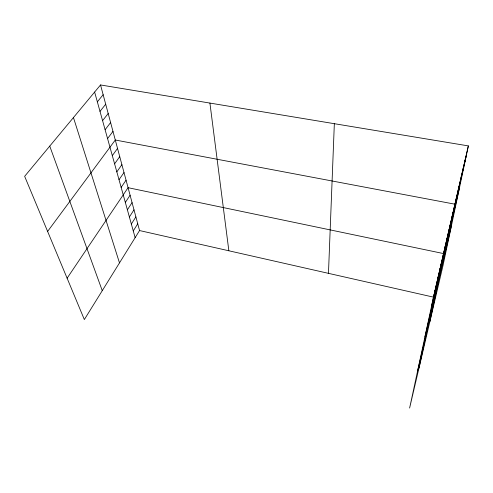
<?xml version="1.0" encoding="UTF-8"?>
<svg xmlns="http://www.w3.org/2000/svg" width="493" height="493" viewBox="0 0 493 493"><rect width="100%" height="100%" fill="white"/><g stroke="black" fill="none" stroke-linecap="round" stroke-linejoin="round"><path stroke-width="0.74" d="M328.467 273.356L334.34 123.694M457.202 194.963L459.137 185.861M459.402 185.417L461.343 176.303M461.67 175.582L463.611 166.461M464.012 165.457L465.947 156.33M468.35 145.897L442.985 265.665L409.615 408.05L433.483 297.143L468.35 145.897L100.535 84.95L24.65 176.321L84.34 319.556L139.55 230.551L100.535 84.95M439.83 270.219L441.74 261.308M418.976 368.111L443.527 253.575L128.063 187.685L67.11 278.212M443.38 254.844L445.302 245.871M445.197 246.968L447.12 237.971M447.065 238.877L448.994 229.861M448.981 230.576L450.91 221.536M450.953 222.041L452.882 212.976M429.828 321.8L454.91 204.188L115.288 140.012L47.611 231.427M455.057 204.244L456.993 195.154M433.162 299.109L435.048 290.328M434.764 292.158L436.662 283.346M436.41 285.028L438.314 276.185M438.098 277.719L440.002 268.839M431.597 305.888L466.421 155.018M424.892 337.052L459.439 187.969M417.442 371.685L451.514 225.406M133.264 230.927L137.738 223.797M131.348 224.032L135.889 216.895M129.382 216.988L133.997 209.833M127.379 209.784L132.062 202.617M125.327 202.413L130.09 195.24M121.142 187.377L126.054 180.191M119.01 179.711L124.002 172.519M116.829 171.872L121.9 164.674M114.598 163.842L119.744 156.645M112.305 155.622L117.544 148.43M107.566 138.576L112.977 131.391M105.108 129.739L110.611 122.56M102.581 120.674L108.189 113.507M99.999 111.381L105.699 104.226M97.343 101.848L103.148 94.711M139.55 230.551L433.483 297.143M49.744 146.107L102.261 290.667M73.451 117.562L119.491 262.886M94.625 92.068L135.137 237.663M209.919 103.074L228.857 250.783"/></g></svg>
